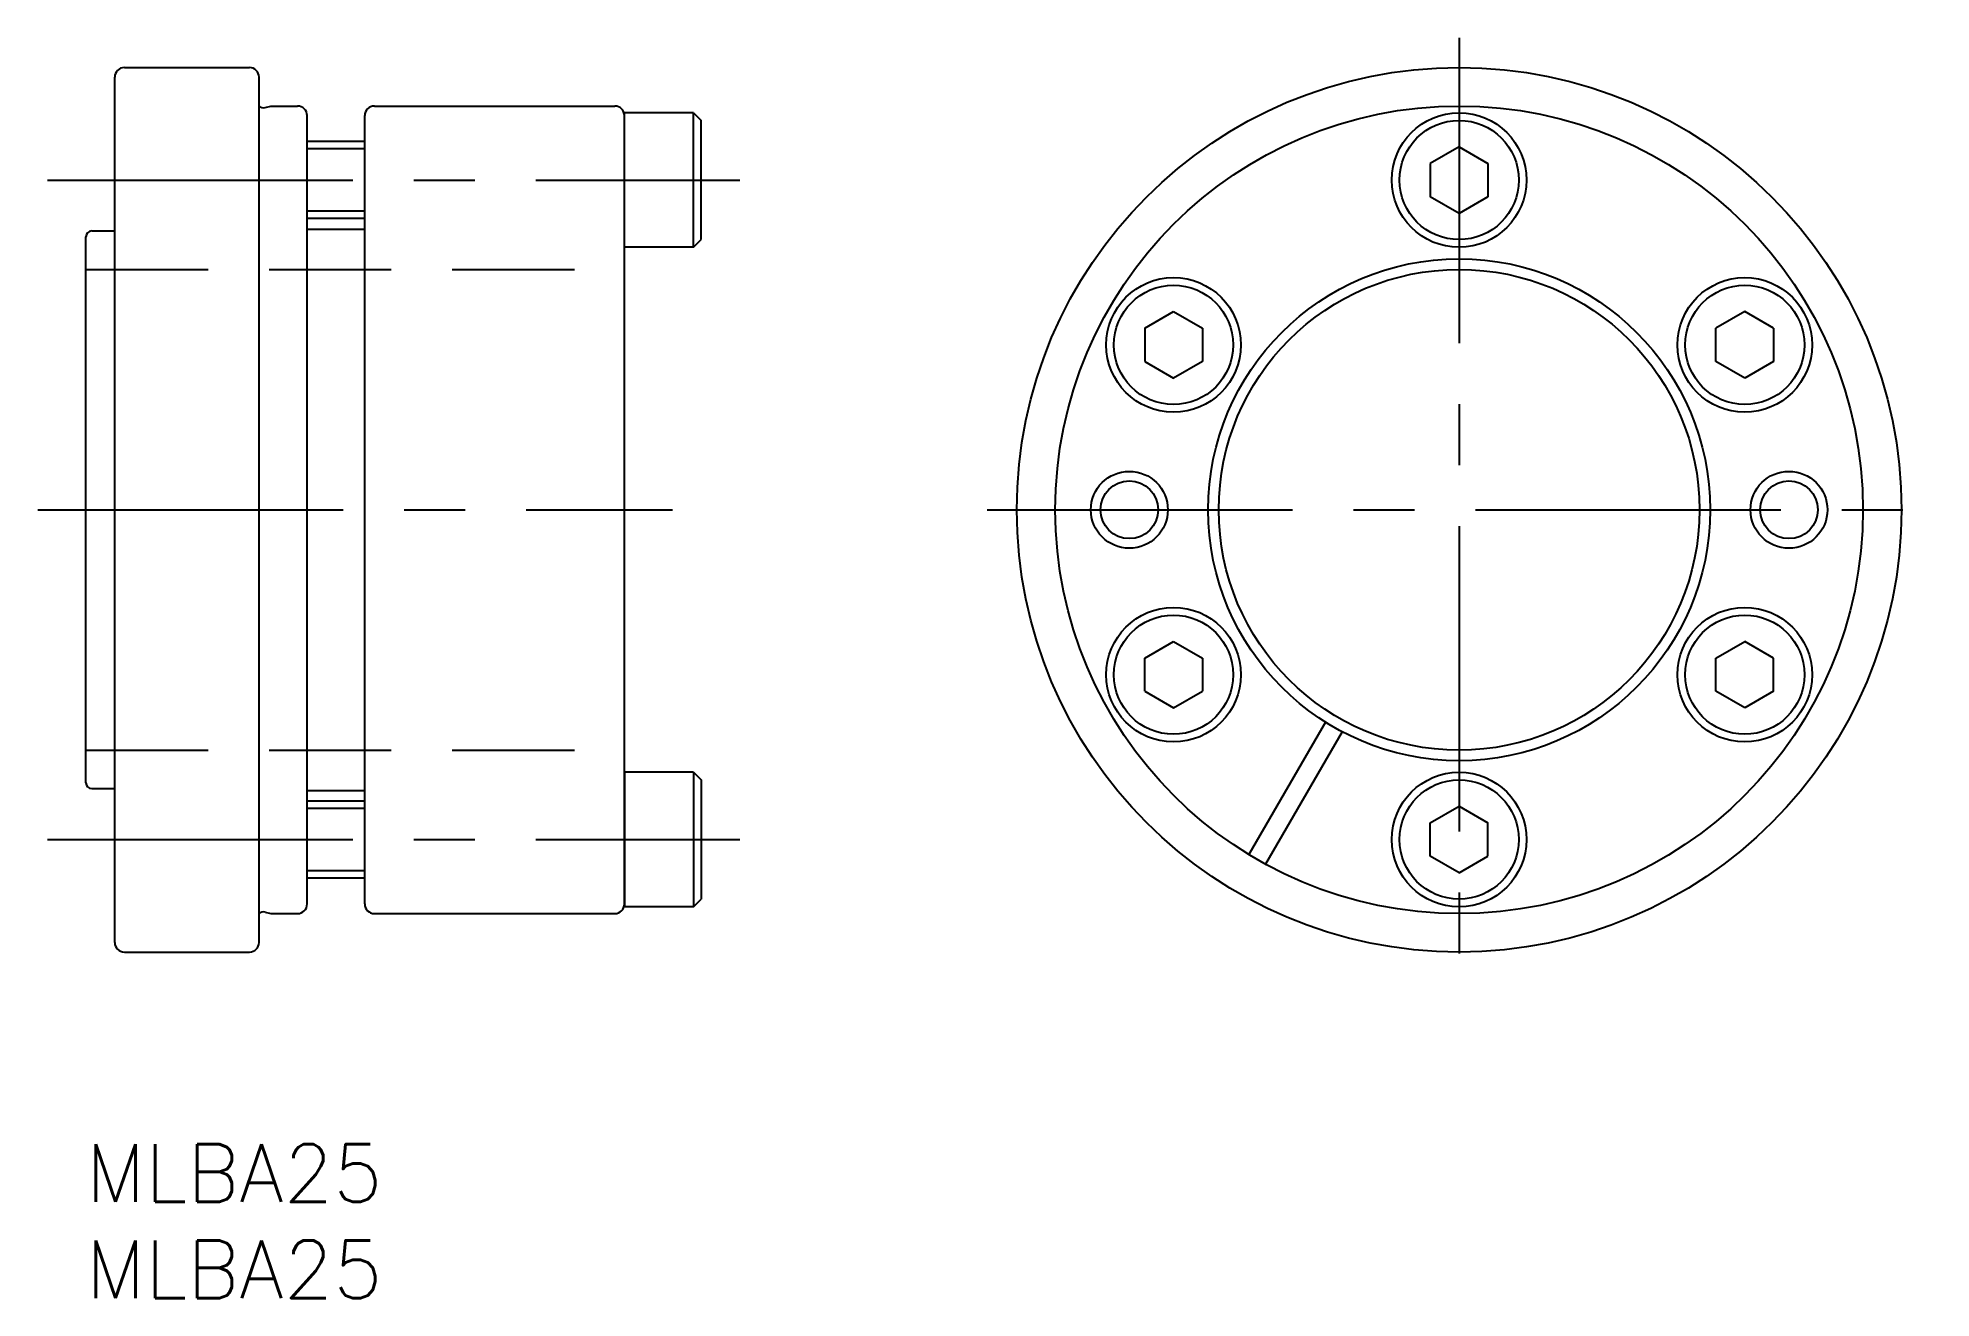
# Model space of a CAD drawing. Extents: x -2.5 to 96, y -8 to 57.5.
import ezdxf

# ---------------------------------------------------------------- set-up
doc = ezdxf.new("R2010")
doc.units = 0
doc.header["$LTSCALE"] = 0.5
doc.linetypes.add('CENTER', pattern=[50.8, 31.75, -6.35, 6.35, -6.35])
doc.linetypes.add('DASHED', pattern=[19.05, 12.7, -6.35])
for name, color, linetype in [('MSM_CENTER', 1, 'CENTER'), ('MSM_CONTINUOUS', 7, 'CONTINUOUS'), ('MSM_DASHED', 4, 'DASHED'), ('MSM_NARROW', 5, 'CONTINUOUS'), ('MSM_PART_NUMBER', 7, 'CONTINUOUS')]:
    doc.layers.add(name, color=color, linetype=linetype)
doc.styles.get("Standard").update_dxf_attribs({"font": 'txt.shx', "height": 3, "bigfont": 'bigfont.shx'})

msp = doc.modelspace()

# ---------------------------------------------------------------- linework, layer by layer
at = {"layer": 'MSM_CENTER'}
for p, q in [((71.408, 57.544), (71.408, 8.456)), ((-2, 50.15), (34, 50.15)), ((-2.5, 33), (30.5, 33)), ((46.864, 33), (95.952, 33)), ((-2, 15.85), (34, 15.85))]:
    msp.add_line(p, q, dxfattribs=at)
at = {"layer": 'MSM_CONTINUOUS'}
for p, q in [((1.5, 10.5), (1.5, 55.5)), ((2, 56), (8.5, 56)), ((9, 10.5), (9, 55.5)), ((9.312, 53.92), (9.61, 54)), ((9.61, 54), (11, 54)), ((11.5, 12.5), (11.5, 53.5)), ((14.5, 12.5), (14.5, 53.5)), ((15, 54), (27.5, 54)), ((28, 46.65), (28, 53.65)), ((31.6, 53.65), (28, 53.65)), ((28, 12.5), (28, 53.5)), ((31.6, 46.65), (31.6, 53.65)), ((31.6, 53.65), (32, 53.25)), ((32, 47.05), (32, 53.25)), ((14.5, 52.15), (11.5, 52.15)), ((71.408, 51.882), (69.908, 51.016)), ((71.408, 51.882), (72.908, 51.016)), ((69.908, 51.016), (69.908, 49.284)), ((72.908, 51.016), (72.908, 49.284)), ((71.408, 48.418), (69.908, 49.284)), ((72.908, 49.284), (71.408, 48.418)), ((72.533, 49.067), (72.533, 49.068)), ((0.3, 47.5), (1.5, 47.5)), ((11.5, 47.6), (14.5, 47.6)), ((14.5, 48.15), (11.502, 48.15)), ((0, 18.8), (0, 47.2)), ((31.6, 46.65), (28, 46.65)), ((31.6, 46.65), (32, 47.05)), ((55.056, 42.441), (56.556, 43.307)), ((55.056, 42.441), (55.056, 40.709)), ((56.556, 43.307), (58.056, 42.441)), ((58.056, 42.441), (58.056, 40.709)), ((86.261, 43.307), (84.761, 42.441)), ((84.761, 40.709), (84.761, 42.441)), ((87.761, 42.441), (86.261, 43.307)), ((87.761, 42.441), (87.761, 40.709)), ((58.056, 42.008), (58.056, 42.008)), ((55.056, 40.709), (56.556, 39.843)), ((58.056, 40.709), (56.556, 39.843)), ((86.261, 39.843), (84.761, 40.709)), ((87.761, 40.709), (86.261, 39.843)), ((85.886, 40.059), (85.886, 40.06)), ((55.056, 25.291), (56.556, 26.157)), ((56.556, 26.157), (58.056, 25.291)), ((56.931, 25.941), (56.931, 25.94)), ((84.761, 25.291), (86.261, 26.157)), ((87.761, 25.291), (86.261, 26.157)), ((55.056, 23.559), (55.056, 25.291)), ((58.056, 25.291), (58.056, 23.559)), ((84.761, 23.559), (84.761, 25.291)), ((87.761, 23.559), (87.761, 25.291)), ((84.761, 23.992), (84.761, 23.992)), ((55.056, 23.559), (56.556, 22.693)), ((56.556, 22.693), (58.056, 23.559)), ((86.261, 22.693), (84.761, 23.559)), ((87.761, 23.559), (86.261, 22.693)), ((64.455, 21.957), (60.478, 15.069)), ((65.321, 21.457), (61.344, 14.569)), ((28, 19.35), (28, 12.35)), ((31.6, 19.35), (28, 19.35)), ((31.6, 19.35), (31.6, 12.35)), ((31.6, 19.35), (32, 18.95)), ((32, 18.95), (32, 12.75)), ((0.3, 18.5), (1.5, 18.5)), ((11.5, 18.4), (14.5, 18.4)), ((14.5, 17.85), (11.502, 17.85)), ((69.908, 16.716), (71.408, 17.582)), ((70.283, 16.933), (70.283, 16.932)), ((71.408, 17.582), (72.908, 16.716)), ((69.908, 14.984), (69.908, 16.716)), ((72.908, 14.984), (72.908, 16.716)), ((71.408, 14.118), (69.908, 14.984)), ((71.408, 14.118), (72.908, 14.984)), ((14.5, 13.85), (11.5, 13.85)), ((9.312, 12.08), (9.61, 12)), ((9.61, 12), (11, 12)), ((15, 12), (27.5, 12)), ((31.6, 12.35), (28, 12.35)), ((31.6, 12.35), (32, 12.75)), ((2, 10), (8.5, 10))]:
    msp.add_line(p, q, dxfattribs=at)
for centre, radius in [((71.408, 33), 23), ((71.408, 33), 21), ((71.408, 50.15), 3.5), ((71.408, 50.15), 3.1), ((71.408, 33), 13.05), ((71.408, 33), 12.5), ((56.556, 41.575), 3.5), ((56.556, 41.575), 3.1), ((86.261, 41.575), 3.5), ((86.261, 41.575), 3.1), ((54.258, 33), 1.5), ((88.558, 33), 1.5), ((56.556, 24.425), 3.5), ((86.261, 24.425), 3.5), ((56.556, 24.425), 3.1), ((86.261, 24.425), 3.1), ((71.408, 15.85), 3.5), ((71.408, 15.85), 3.1)]:
    msp.add_circle(centre, radius, dxfattribs=at)
for centre, radius, start, end in [((2, 55.5), 0.5, 90, 180), ((8.5, 55.5), 0.5, 0, 90), ((9.229, 54.229), 0.32, 224.28087, 285), ((11, 53.5), 0.5, 0, 90), ((15, 53.5), 0.5, 90, 180), ((27.5, 53.5), 0.5, 0, 90), ((0.3, 47.2), 0.3, 90, 180), ((0.3, 18.8), 0.3, 180, 270), ((9.229, 11.771), 0.32, 75, 135.71913), ((11, 12.5), 0.5, 270, 0), ((15, 12.5), 0.5, 180, 270), ((27.5, 12.5), 0.5, 270, 0), ((2, 10.5), 0.5, 180, 270), ((8.5, 10.5), 0.5, 270, 0)]:
    msp.add_arc(centre, radius, start, end, dxfattribs=at)
at = {"layer": 'MSM_DASHED'}
for p, q in [((0, 45.5), (28, 45.5)), ((0, 20.5), (28, 20.5))]:
    msp.add_line(p, q, dxfattribs=at)
at = {"layer": 'MSM_NARROW'}
for p, q in [((14.5, 51.771), (11.5, 51.771)), ((14.5, 48.529), (11.5, 48.529)), ((14.5, 17.471), (11.5, 17.471)), ((14.5, 14.229), (11.5, 14.229))]:
    msp.add_line(p, q, dxfattribs=at)
for centre in [(54.258, 33), (88.558, 33)]:
    msp.add_circle(centre, 2, dxfattribs=at)

# ---------------------------------------------------------------- texts
at = {"layer": 'MSM_PART_NUMBER', "char_height": 3, "width": 121.09418, "attachment_point": 1}
for insert in [(0, 0), (0, -5)]:
    msp.add_mtext('{MLBA25}', dxfattribs=dict(at, insert=insert))

doc.saveas('drawing.dxf')
